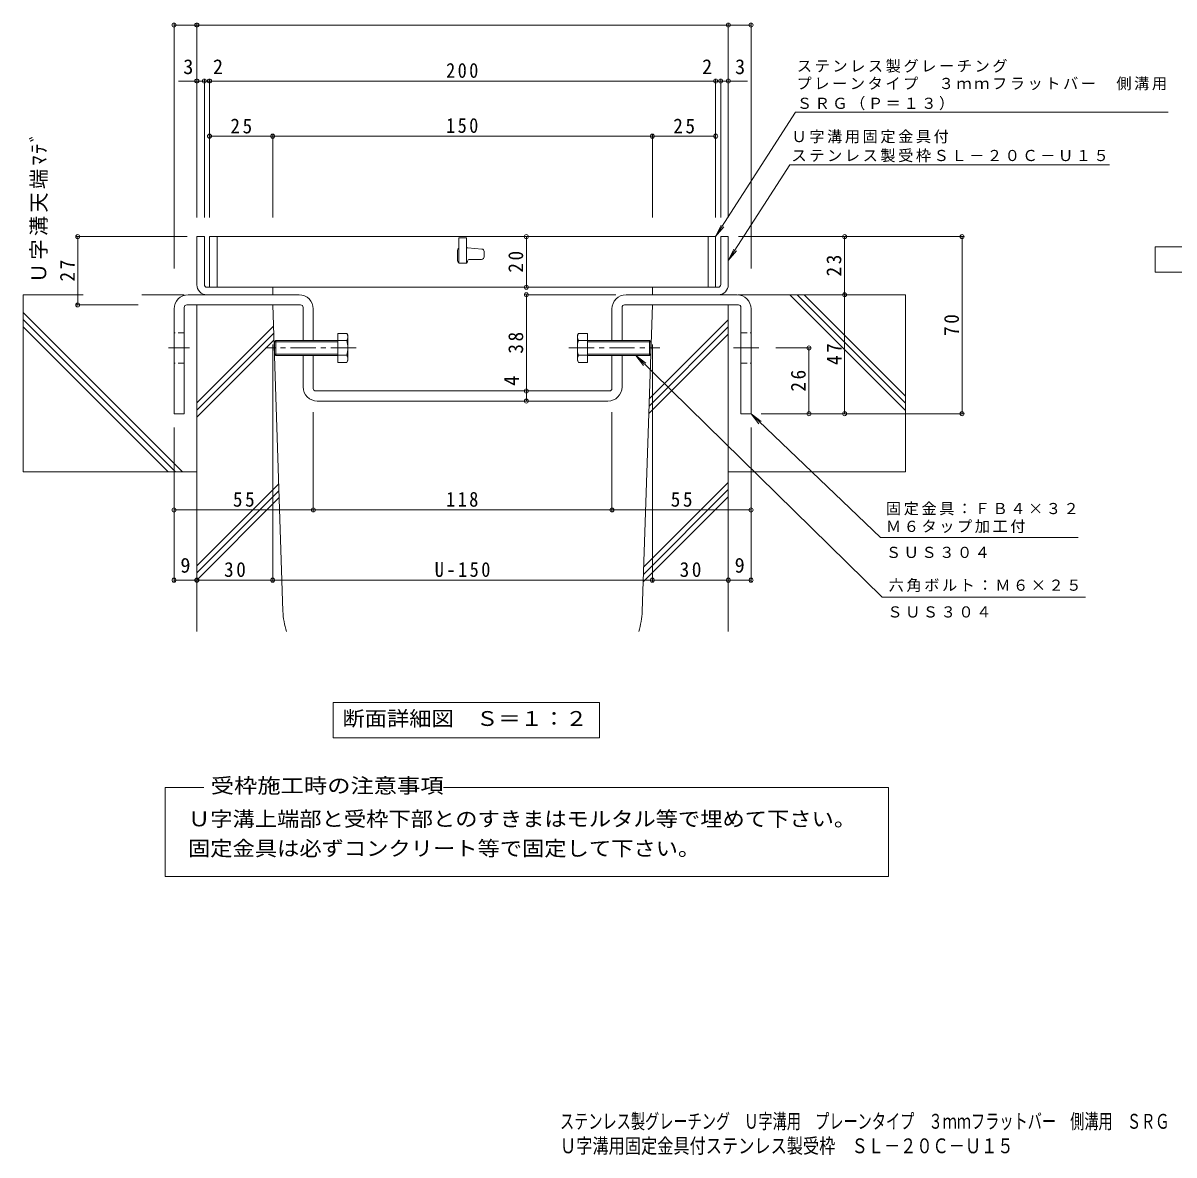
# Model space of a CAD drawing. Units: millimetres at full size. Extents: x -304 to 462, y -387 to 296.
# Drawn here: x -303.5 to 151.3, y -387.3 to 59.9 of the extents above; entities that cross this region are included whole.
import ezdxf
from ezdxf.enums import TextEntityAlignment as Align

# ---------------------------------------------------------------- set-up
doc = ezdxf.new("R2010")
doc.units = ezdxf.units.MM
doc.header["$LTSCALE"] = 2
doc.header["$PDMODE"] = 32
doc.header["$PDSIZE"] = 1.6
doc.linetypes.add('CHAIN1', pattern=[8, 5, -1, 1, -1])
doc.linetypes.add('DASHED1', pattern=[1.8, 1.2, -0.6])
for name, color, linetype, lineweight in [('D-1', 2, 'Continuous', 9), ('D-2', 3, 'Continuous', 9), ('D-4', 7, 'Continuous', 9), ('D-5', 7, 'Continuous', 9), ('D-6', 6, 'Continuous', 9), ('D-8', 3, 'Continuous', 9), ('D-A', 2, 'Continuous', 9)]:
    doc.layers.add(name, color=color, linetype=linetype, lineweight=lineweight)
doc.layers.add('F-0_F-0ﾚｲﾔ', color=2, linetype='Continuous')
doc.styles.add('ＭＳ ゴシック', font='')
doc.styles.get('ＭＳ ゴシック').set_extended_font_data('MS Gothic')

msp = doc.modelspace()

# ---------------------------------------------------------------- linework, layer by layer
at = {"layer": 'D-1'}
for p, q in [((-234.843, -43.499), (-234.843, -24.499)), ((-27.843, -24.499), (-24.843, -24.499)), ((-27.843, -43.499), (-27.843, -24.499)), ((-24.843, -43.499), (-24.843, -24.499)), ((-230.843, -44.499), (-204.843, -44.499)), ((-204.843, -47.499), (-204.843, -44.499)), ((-28.843, -44.499), (-54.843, -44.499)), ((-54.843, -47.499), (-54.843, -44.499)), ((-230.843, -47.499), (-204.843, -47.499)), ((-28.843, -47.499), (-54.843, -47.499))]:
    msp.add_line(p, q, dxfattribs=at)
msp.add_lwpolyline([(-231.843, -43.499), (-231.843, -24.499), (-234.843, -24.499)], dxfattribs=at)
for centre, radius, start, end in [((-230.843, -43.499), 4, 180, 270), ((-230.843, -43.499), 1, 180, 270), ((-28.843, -43.499), 1, 270, 0), ((-28.843, -43.499), 4, 270, 0)]:
    msp.add_arc(centre, radius, start, end, dxfattribs=at)
at = {"layer": 'D-2'}
for p, q in [((-29.843, -24.499), (-229.843, -24.499)), ((-229.843, -24.499), (-229.843, -44.499)), ((-226.843, -24.499), (-226.843, -44.499)), ((-128.343, -24.999), (-131.343, -24.999)), ((-131.343, -24.999), (-131.343, -34.999)), ((-128.343, -24.999), (-128.343, -34.999)), ((-32.843, -24.499), (-32.843, -44.499)), ((-29.843, -24.499), (-29.843, -44.499)), ((-131.843, -29.999), (-131.843, -33.999)), ((-127.881, -28.999), (-128.343, -28.999)), ((-127.805, -29.002), (-122.266, -29.428)), ((-121.343, -32.499), (-121.343, -30.425)), ((-131.343, -34.999), (-128.343, -34.999)), ((-127.093, -33.499), (-122.343, -33.499)), ((-29.843, -44.499), (-229.843, -44.499))]:
    msp.add_line(p, q, dxfattribs=at)
for centre, radius, start, end in [((-130.843, -29.999), 1, 120.00092, 180), ((-127.881, -29.999), 1, 85.60146, 90), ((-122.343, -30.425), 1, 0, 85.60141), ((-130.843, -33.999), 1, 180, 270), ((-128.593, -34.249), 0.75, 270, 0), ((-127.093, -34.249), 0.75, 90, 180), ((-122.343, -32.499), 1, 270, 0)]:
    msp.add_arc(centre, radius, start, end, dxfattribs=at)
at = {"layer": 'D-4'}
for p, q in [((-243.843, 59.674), (-243.843, -37.152)), ((-234.843, -16.908), (-234.843, 59.674)), ((-24.843, -16.908), (-24.843, 59.674)), ((-15.843, 59.674), (-15.843, -37.152)), ((-234.843, 59.074), (-243.843, 59.074)), ((-24.843, 59.074), (-234.843, 59.074)), ((-24.843, 59.074), (-15.843, 59.074)), ((-230.843, 36.935), (-242.039, 36.935)), ((-231.843, -16.908), (-231.843, 37.534)), ((-229.843, 36.935), (-230.843, 36.935)), ((-229.843, -16.908), (-229.843, 37.534)), ((-229.843, 36.935), (-29.843, 36.935)), ((-29.843, -16.908), (-29.843, 37.534)), ((-27.843, -16.908), (-27.843, 37.534)), ((-204.843, 15.184), (-229.843, 15.184)), ((-204.843, -16.908), (-204.843, 15.784)), ((-54.843, 15.184), (-204.843, 15.184)), ((-54.843, -16.908), (-54.843, 15.784)), ((-54.843, 15.184), (-29.843, 15.184)), ((-282.489, -24.499), (-238.678, -24.499)), ((-281.889, -24.499), (-281.889, -51.499)), ((-104.633, -44.499), (-104.633, -24.499)), ((68.137, -24.499), (-20.843, -24.499)), ((21.087, -47.499), (21.087, -24.499)), ((67.537, -94.499), (67.537, -24.499)), ((-105.233, -47.499), (-69.243, -47.499)), ((-104.633, -85.499), (-104.633, -47.499)), ((39.91, -47.499), (-7.523, -47.499)), ((21.087, -47.499), (21.087, -94.499)), ((-282.489, -51.499), (-258.071, -51.499)), ((-204.843, -160.842), (-204.843, -67.112)), ((-54.843, -160.842), (-54.843, -67.112)), ((7.604, -68.499), (-6.063, -68.499)), ((7.004, -94.499), (7.004, -68.499)), ((-104.633, -89.499), (-104.633, -85.499)), ((-188.843, -133.1), (-188.843, -93.819)), ((-70.843, -133.1), (-70.843, -93.819)), ((68.137, -94.499), (-11.843, -94.499)), ((-243.843, -160.842), (-243.843, -99.872)), ((-15.843, -160.842), (-15.843, -99.872)), ((-243.843, -132.5), (-188.843, -132.5)), ((-188.843, -132.5), (-70.843, -132.5)), ((-70.843, -132.5), (-15.843, -132.5)), ((-243.843, -160.242), (-234.843, -160.242)), ((-234.843, -160.242), (-204.843, -160.242)), ((-204.843, -160.242), (-54.843, -160.242)), ((-54.843, -160.242), (-24.843, -160.242)), ((-24.843, -160.242), (-15.843, -160.242))]:
    msp.add_line(p, q, dxfattribs=at)
msp.add_lwpolyline([(-29.843, 36.935), (-28.843, 36.935), (-17.311, 36.935)], dxfattribs=at)
for p in [(-243.843, 59.074), (-234.843, 59.074), (-24.843, 59.074), (-15.843, 59.074), (-234.843, 36.935), (-231.843, 36.935), (-229.843, 36.935), (-29.843, 36.935), (-27.843, 36.935), (-24.843, 36.935), (-229.843, 15.184), (-204.843, 15.184), (-54.843, 15.184), (-29.843, 15.184), (-281.889, -24.499), (-104.633, -24.499), (21.087, -24.499), (67.537, -24.499), (-104.633, -44.499), (-104.633, -47.499), (21.087, -47.499), (-281.889, -51.499), (7.004, -68.499), (-104.633, -85.499), (-104.633, -89.499), (7.004, -94.499), (21.087, -94.499), (67.537, -94.499), (-243.843, -132.5), (-188.843, -132.5), (-70.843, -132.5), (-15.843, -132.5), (-243.843, -160.242), (-234.843, -160.242), (-204.843, -160.242), (-54.843, -160.242), (-24.843, -160.242), (-15.843, -160.242)]:
    msp.add_point(p, dxfattribs=at)
at = {"layer": 'D-5'}
for p, q in [((-29.843, -24.499), (1.765, 24.681)), ((1.765, 24.681), (148.942, 24.681)), ((-29.843, -24.499), (-27.712, -19.976)), ((-29.843, -24.499), (-26.614, -20.681)), ((-24.843, -33.999), (-22.712, -29.476)), ((-24.843, -33.999), (-21.614, -30.181)), ((-61.438, -71.499), (35.911, -166.932)), ((-61.438, -71.499), (-57.441, -74.503)), ((-61.438, -71.499), (-58.355, -75.435)), ((-15.843, -94.499), (-12.76, -98.435)), ((-15.843, -94.499), (-11.846, -97.503)), ((-15.843, -94.499), (35.324, -143.321)), ((113.439, -143.321), (35.324, -143.321)), ((116.34, -166.932), (35.911, -166.932)), ((-180.912, -208.594), (-75.712, -208.594)), ((-180.912, -208.594), (-180.912, -222.594)), ((-75.712, -208.594), (-75.712, -222.594)), ((-180.912, -222.594), (-75.712, -222.594)), ((-247.331, -242.145), (-232.115, -242.145)), ((-247.331, -277.311), (-247.331, -242.145))]:
    msp.add_line(p, q, dxfattribs=at)
for points in [[(-24.843, -33.999), (-0.492, 3.891), (125.833, 3.891)], [(-137.401, -242.145), (38.467, -242.145), (38.467, -277.311), (-247.331, -277.311)]]:
    msp.add_lwpolyline(points, dxfattribs=at)
msp.add_lwpolyline([(143.857, -38.614), (143.857, -28.614), (188.857, -28.614), (188.857, -38.614)], close=True, dxfattribs=at)
at = {"layer": 'D-6'}
for p, q in [((-303.523, -47.499), (-303.523, -117.499)), ((-279.719, -47.499), (-303.523, -47.499)), ((-239.843, -47.499), (-256.594, -47.499)), ((-21.093, -47.499), (45.157, -47.499)), ((45.157, -93.182), (-0.526, -47.499)), ((45.157, -90.353), (2.303, -47.499)), ((45.157, -87.525), (5.131, -47.499)), ((45.157, -47.499), (45.157, -117.499)), ((-240.481, -117.499), (-303.523, -54.456)), ((-204.843, -51.499), (-234.843, -51.499)), ((-234.843, -51.499), (-234.843, -180.542)), ((-200.81, -172.498), (-204.843, -51.499)), ((-58.876, -172.498), (-54.843, -51.499)), ((-24.843, -51.499), (-54.843, -51.499)), ((-24.843, -51.499), (-24.843, -180.542)), ((-243.309, -117.499), (-303.523, -57.285)), ((-56.079, -88.578), (-24.843, -57.342)), ((-246.137, -117.499), (-303.523, -60.113)), ((-234.843, -90.236), (-204.561, -59.955)), ((-234.843, -93.065), (-204.47, -62.692)), ((-56.274, -94.429), (-24.843, -62.998)), ((-56.176, -91.503), (-24.843, -60.17)), ((-234.843, -95.893), (-204.379, -65.429)), ((-234.843, -117.499), (-303.523, -117.499)), ((-24.843, -117.499), (45.157, -117.499)), ((-234.843, -154.53), (-202.487, -122.174)), ((-58.296, -155.088), (-24.843, -121.635)), ((-234.843, -157.358), (-202.396, -124.911)), ((-58.491, -160.94), (-24.843, -127.292)), ((-58.393, -158.014), (-24.843, -124.463)), ((-234.843, -160.186), (-202.305, -127.648))]:
    msp.add_line(p, q, dxfattribs=at)
for centre, start, end in [((-170.826, -171.499), 181.90909, 197.54433), ((-88.86, -171.499), 342.45567, 358.09091)]:
    msp.add_arc(centre, 30, start, end, dxfattribs=at)
at = {"layer": 'D-8'}
for p, q in [((-194.443, -47.499), (-238.243, -47.499)), ((-65.243, -47.499), (-21.443, -47.499)), ((-239.843, -52.499), (-239.843, -94.499)), ((-193.843, -51.499), (-238.843, -51.499)), ((-192.843, -65.499), (-192.843, -52.499)), ((-188.843, -65.499), (-188.843, -53.099)), ((-70.843, -65.499), (-70.843, -53.099)), ((-66.843, -65.499), (-66.843, -52.499)), ((-65.843, -51.499), (-20.843, -51.499)), ((-19.843, -52.499), (-19.843, -94.499)), ((-192.843, -83.899), (-192.843, -71.499)), ((-188.843, -84.499), (-188.843, -71.499)), ((-70.843, -84.499), (-70.843, -71.499)), ((-66.843, -83.899), (-66.843, -71.499)), ((-71.843, -85.499), (-187.843, -85.499)), ((-72.443, -89.499), (-187.243, -89.499))]:
    msp.add_line(p, q, dxfattribs=at)
at = {"layer": 'D-8', "linetype": 'DASHED1'}
for p, q in [((-239.843, -62.499), (-243.843, -62.499)), ((-19.843, -62.499), (-15.843, -62.499)), ((-239.843, -74.499), (-243.843, -74.499)), ((-19.843, -74.499), (-15.843, -74.499))]:
    msp.add_line(p, q, dxfattribs=at)
at = {"layer": 'D-8', "linetype": 'CHAIN1'}
for p, q in [((-245.986, -68.499), (-237.729, -68.499)), ((-22.809, -68.499), (-11.332, -68.499))]:
    msp.add_line(p, q, dxfattribs=at)
at = {"layer": 'D-8'}
for points in [[(-243.843, -53.099), (-243.843, -94.499), (-239.843, -94.499)], [(-15.843, -53.099), (-15.843, -94.499), (-19.843, -94.499)]]:
    msp.add_lwpolyline(points, dxfattribs=at)
for centre, radius, start, end in [((-238.243, -53.099), 5.6, 90, 180), ((-194.443, -53.099), 5.6, 0, 90), ((-65.243, -53.099), 5.6, 90, 180), ((-21.443, -53.099), 5.6, 0, 90), ((-238.843, -52.499), 1, 90, 180), ((-193.843, -52.499), 1, 0, 90), ((-65.843, -52.499), 1, 90, 180), ((-20.843, -52.499), 1, 0, 90), ((-187.243, -83.899), 5.6, 180, 270), ((-187.843, -84.499), 1, 180, 270), ((-72.443, -83.899), 5.6, 270, 0), ((-71.843, -84.499), 1, 270, 0)]:
    msp.add_arc(centre, radius, start, end, dxfattribs=at)
at = {"layer": 'D-A'}
for p, q in [((-175.641, -62.725), (-179.194, -62.725)), ((-179.194, -62.725), (-179.194, -74.272)), ((-175.641, -62.725), (-175.194, -63.499)), ((-175.194, -73.499), (-175.194, -63.499)), ((-84.045, -62.725), (-84.492, -63.499)), ((-84.492, -73.499), (-84.492, -63.499)), ((-84.045, -62.725), (-80.492, -62.725)), ((-80.492, -62.725), (-80.492, -74.272)), ((-204.194, -66.04), (-203.653, -65.499)), ((-179.194, -66.04), (-204.194, -66.04)), ((-204.194, -70.957), (-204.194, -66.04)), ((-179.194, -65.499), (-203.653, -65.499)), ((-203.653, -65.499), (-203.653, -71.499)), ((-175.641, -65.612), (-179.194, -65.612)), ((-84.045, -65.612), (-80.492, -65.612)), ((-80.492, -65.499), (-56.033, -65.499)), ((-80.492, -66.04), (-55.492, -66.04)), ((-55.492, -66.04), (-56.033, -65.499)), ((-56.033, -65.499), (-56.033, -71.499)), ((-55.492, -70.957), (-55.492, -66.04)), ((-179.194, -70.957), (-204.194, -70.957)), ((-204.194, -70.957), (-203.653, -71.499)), ((-179.194, -71.499), (-203.653, -71.499)), ((-175.641, -71.386), (-179.194, -71.386)), ((-84.045, -71.386), (-80.492, -71.386)), ((-80.492, -70.957), (-55.492, -70.957)), ((-80.492, -71.499), (-56.033, -71.499)), ((-55.492, -70.957), (-56.033, -71.499)), ((-175.641, -74.272), (-179.194, -74.272)), ((-175.194, -73.499), (-175.641, -74.272)), ((-84.492, -73.499), (-84.045, -74.272)), ((-84.045, -74.272), (-80.492, -74.272))]:
    msp.add_line(p, q, dxfattribs=at)
at = {"layer": 'D-A', "linetype": 'CHAIN1'}
for p, q in [((-171.833, -68.499), (-207.727, -68.499)), ((-87.853, -68.499), (-51.959, -68.499))]:
    msp.add_line(p, q, dxfattribs=at)
at = {"layer": 'D-A'}
for centre, radius, start, end in [((-178.592, -64.429), 3.408, 4.38425, 29.99998), ((-81.094, -64.429), 3.408, 150.00002, 175.61575), ((-178.041, -64.079), 2.848, 327.42444, 358.1913), ((-184.748, -68.499), 9.553, 342.41203, 17.58795), ((-81.645, -64.079), 2.848, 181.8087, 212.57556), ((-74.938, -68.499), 9.553, 162.41205, 197.58797), ((-178.041, -72.919), 2.848, 1.80869, 32.57555), ((-81.645, -72.919), 2.848, 147.42445, 178.19131), ((-178.592, -72.568), 3.408, 330, 355.61574), ((-81.094, -72.568), 3.408, 184.38426, 210)]:
    msp.add_arc(centre, radius, start, end, dxfattribs=at)

# ---------------------------------------------------------------- texts
at = {"layer": 'D-4', "color": 2, "style": 'ＭＳ ゴシック'}
for s, p in [('3', (-240.214, 37.934)), ('2', (-228.475, 37.934)), ('2', (-35.211, 37.934)), ('3', (-22.183, 37.934)), ('9', (-241.343, -159.042)), ('9', (-22.343, -159.042))]:
    msp.add_text(s, height=5.865, dxfattribs=at).set_placement(p, align=Align.BOTTOM_LEFT)
msp.add_text('4', height=5.865, rotation=90, dxfattribs=at).set_placement((-105.833, -83.448), align=Align.BOTTOM_LEFT)
at = {"layer": 'D-4', "color": 2, "char_height": 5.865, "attachment_point": 7, "style": 'ＭＳ ゴシック'}
for s, insert in [('\\T1.27;\\W0.9;200', (-136.343, 38.135)), ('\\T1.27;\\W0.95;25', (-221.593, 16.184)), ('\\T1.27;\\W0.9;150', (-136.343, 16.384)), ('\\T1.27;\\W0.95;25', (-46.593, 16.184)), ('\\T1.27;\\W0.95;55', (-220.593, -131.3)), ('\\T1.27;\\W0.9;118', (-136.343, -131.3)), ('\\T1.27;\\W0.95;55', (-47.593, -131.3)), ('\\T1.27;\\W0.95;30', (-224.093, -159.042)), ('\\T1.28;\\W0.9;U-150', (-140.843, -159.042)), ('\\T1.27;\\W0.95;30', (-44.093, -159.042))]:
    msp.add_mtext(s, dxfattribs=dict(at, insert=insert))
at = {"layer": 'D-4', "color": 2, "char_height": 5.865, "attachment_point": 7, "rotation": 90, "style": 'ＭＳ ゴシック'}
for s, insert in [('\\T1.16;Ｕ字溝天端ﾏﾃﾞ', (-293.71, -42.886)), ('\\T1.27;\\W0.95;20', (-105.833, -38.749)), ('\\T1.27;\\W0.95;27', (-283.089, -42.249)), ('\\T1.27;\\W0.95;23', (19.887, -40.249)), ('\\T1.27;\\W0.95;70', (66.337, -63.749)), ('\\T1.27;\\W0.95;38', (-105.833, -70.749)), ('\\T1.27;\\W0.95;47', (19.887, -75.249)), ('\\T1.27;\\W0.95;26', (5.804, -85.749))]:
    msp.add_mtext(s, dxfattribs=dict(at, insert=insert))
at = {"layer": 'D-5', "color": 2, "style": 'ＭＳ ゴシック'}
for s, width, p in [('断面詳細図\u3000Ｓ＝１：２', 1.1, (-177.312, -219.594)), ('受枠施工時の注意事項', 1.15, (-229.337, -246.114)), ('Ｕ字溝上端部と受枠下部とのすきまはモルタル等で埋めて下さい。', 1.1, (-238.337, -259.255)), ('固定金具は必ずコンクリート等で固定して下さい。', 1.1, (-238.337, -270.915))]:
    msp.add_text(s, height=5.865, dxfattribs=dict(at, width=width)).set_placement(p, align=Align.BOTTOM_LEFT)
at = {"layer": 'D-5', "char_height": 4.399, "attachment_point": 7, "style": 'ＭＳ ゴシック'}
for s, insert in [('\\T1.17;ステンレス製グレーチング', (2.246, 40.206)), ('\\T1.17;プレーンタイプ\u3000３ｍｍフラットバー\u3000側溝用', (2.117, 33.283)), ('\\T1.17;ＳＲＧ（Ｐ＝１３）', (2.246, 25.385)), ('\\T1.17;Ｕ字溝用固定金具付', (0.132, 12.321)), ('\\T1.17;ステンレス製受枠ＳＬ－２０Ｃ－Ｕ１５', (0.132, 4.843)), ('\\T1.17;固定金具：ＦＢ４×３２', (37.439, -134.654)), ('\\T1.17;Ｍ６タップ加工付', (37.439, -141.654)), ('\\T1.17;ＳＵＳ３０４', (37.439, -151.541)), ('\\T1.17;六角ボルト：Ｍ６×２５', (38.518, -164.932)), ('\\T1.17;ＳＵＳ３０４', (37.997, -175.065))]:
    msp.add_mtext(s, dxfattribs=dict(at, insert=insert))
at = {"layer": 'F-0_F-0ﾚｲﾔ', "style": 'ＭＳ ゴシック'}
for s, width, p in [('ステンレス製グレーチング\u3000Ｕ字溝用\u3000プレーンタイプ\u3000３ｍｍフラットバー\u3000側溝用\u3000ＳＲＧ\u3000１２０２０（Ｐ＝１３）', 0.7, (-91.339, -378.728)), ('Ｕ字溝用固定金具付ステンレス製受枠\u3000ＳＬ－２０Ｃ－Ｕ１５', 0.8, (-91.339, -388.42))]:
    msp.add_text(s, height=5.865, dxfattribs=dict(at, width=width)).set_placement(p, align=Align.BOTTOM_LEFT)

doc.saveas('drawing.dxf')
